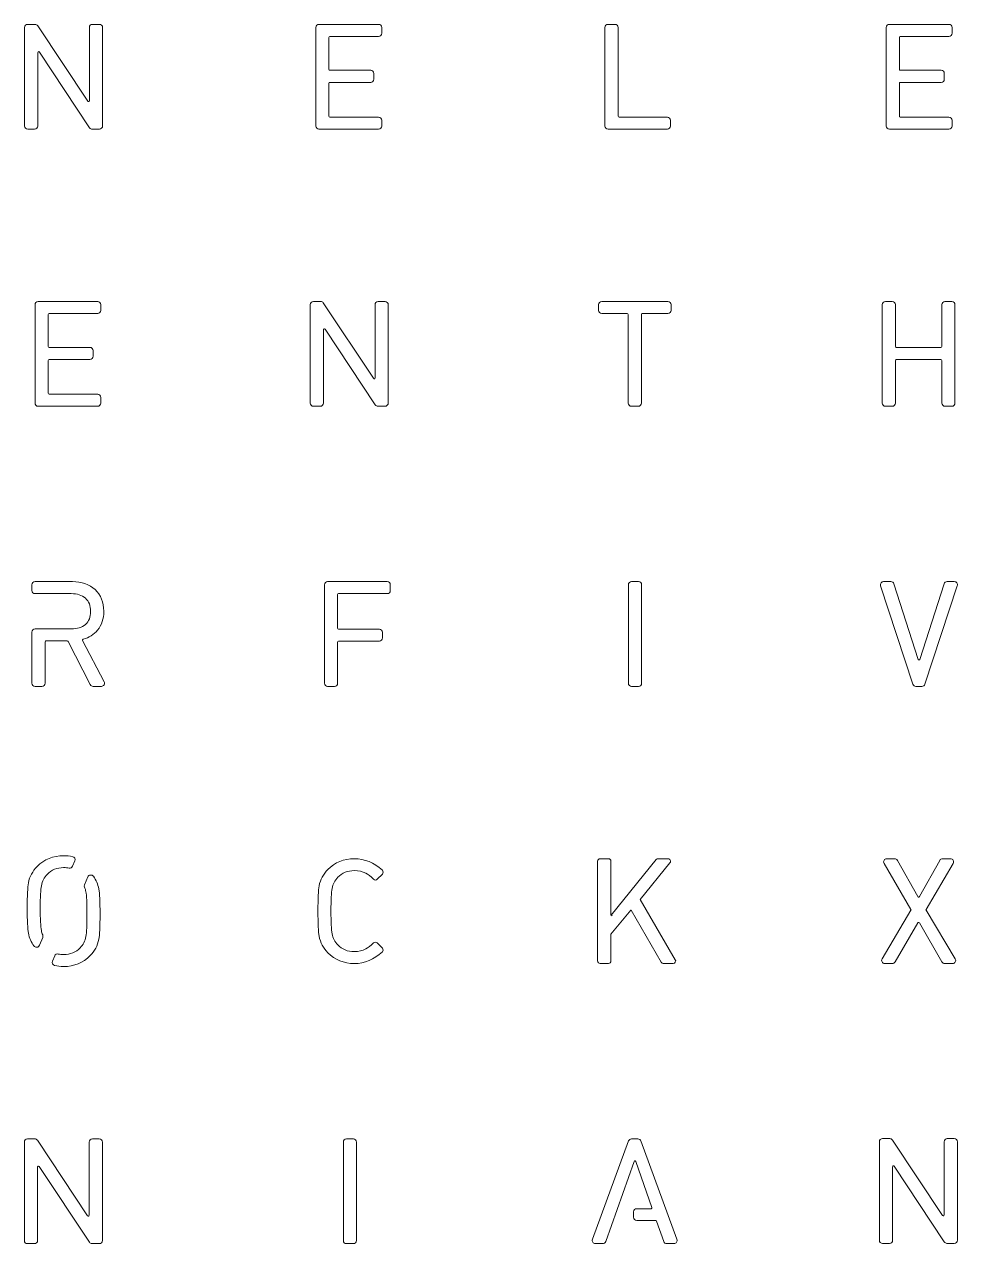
# Model space of a CAD drawing. Header units: millimetres. Extents: x 0 to 620, y 0 to 620.
# Drawn here: x 155.6 to 264.9, y 162.3 to 305 of the extents above; entities that cross this region are included whole.
import ezdxf

# ---------------------------------------------------------------- set-up
doc = ezdxf.new("R2010")
doc.units = ezdxf.units.MM
doc.header["$MEASUREMENT"] = 0
doc.layers.add('Layer 1', color=7, linetype='Continuous', lineweight=0)

# ---------------------------------------------------------------- blocks, each defined once
blk = doc.blocks.new('Block_73')
at = {"layer": 'Layer 1', "color": 250, "lineweight": 9, "true_color": 0x231f20}
blk.add_open_spline([(164.23, 260.3), (164.23, 260.3), (157.26, 260.3), (157.26, 260.3), (157.05, 260.3), (156.89, 260.47), (156.89, 260.67), (156.89, 260.67), (156.89, 272.2), (156.89, 272.2), (156.89, 272.4), (157.05, 272.56), (157.26, 272.56), (157.26, 272.56), (164.23, 272.56), (164.23, 272.56), (164.44, 272.56), (164.6, 272.4), (164.6, 272.2), (164.6, 272.2), (164.6, 271.52), (164.6, 271.52), (164.6, 271.32), (164.44, 271.15), (164.23, 271.15), (164.23, 271.15), (158.54, 271.15), (158.54, 271.15), (158.48, 271.15), (158.43, 271.11), (158.43, 271.05), (158.43, 271.05), (158.43, 267.29), (158.43, 267.29), (158.43, 267.24), (158.48, 267.19), (158.54, 267.19), (158.54, 267.19), (163.32, 267.19), (163.32, 267.19), (163.53, 267.19), (163.69, 267.02), (163.69, 266.82), (163.69, 266.82), (163.69, 266.15), (163.69, 266.15), (163.69, 265.94), (163.53, 265.78), (163.32, 265.78), (163.32, 265.78), (158.54, 265.78), (158.54, 265.78), (158.48, 265.78), (158.43, 265.73), (158.43, 265.67), (158.43, 265.67), (158.43, 261.82), (158.43, 261.82), (158.43, 261.76), (158.48, 261.71), (158.54, 261.71), (158.54, 261.71), (164.23, 261.71), (164.23, 261.71), (164.44, 261.71), (164.6, 261.55), (164.6, 261.34), (164.6, 261.34), (164.6, 260.67), (164.6, 260.67), (164.6, 260.47), (164.44, 260.3), (164.23, 260.3)], degree=3, knots=[0, 0, 0, 0, 1, 1, 1, 2, 2, 2, 3, 3, 3, 4, 4, 4, 5, 5, 5, 6, 6, 6, 7, 7, 7, 8, 8, 8, 9, 9, 9, 10, 10, 10, 11, 11, 11, 12, 12, 12, 13, 13, 13, 14, 14, 14, 15, 15, 15, 16, 16, 16, 17, 17, 17, 18, 18, 18, 19, 19, 19, 20, 20, 20, 21, 21, 21, 22, 22, 22, 23, 23, 23, 24, 24, 24, 24], dxfattribs=at)
blk = doc.blocks.new('Block_74')
at = {"layer": 'Layer 1', "color": 250, "lineweight": 9, "true_color": 0x231f20}
blk.add_open_spline([(227.52, 260.3), (227.52, 260.3), (226.71, 260.3), (226.71, 260.3), (226.51, 260.3), (226.34, 260.47), (226.34, 260.67), (226.34, 260.67), (226.34, 271.05), (226.34, 271.05), (226.34, 271.11), (226.3, 271.15), (226.24, 271.15), (226.24, 271.15), (223.24, 271.15), (223.24, 271.15), (223.04, 271.15), (222.87, 271.32), (222.87, 271.52), (222.87, 271.52), (222.87, 272.2), (222.87, 272.2), (222.87, 272.4), (223.04, 272.56), (223.24, 272.56), (223.24, 272.56), (230.99, 272.56), (230.99, 272.56), (231.19, 272.56), (231.36, 272.4), (231.36, 272.2), (231.36, 272.2), (231.36, 271.52), (231.36, 271.52), (231.36, 271.32), (231.19, 271.15), (230.99, 271.15), (230.99, 271.15), (227.99, 271.15), (227.99, 271.15), (227.94, 271.15), (227.89, 271.11), (227.89, 271.05), (227.89, 271.05), (227.89, 260.67), (227.89, 260.67), (227.89, 260.47), (227.72, 260.3), (227.52, 260.3)], degree=3, knots=[0, 0, 0, 0, 1, 1, 1, 2, 2, 2, 3, 3, 3, 4, 4, 4, 5, 5, 5, 6, 6, 6, 7, 7, 7, 8, 8, 8, 9, 9, 9, 10, 10, 10, 11, 11, 11, 12, 12, 12, 13, 13, 13, 14, 14, 14, 15, 15, 15, 16, 16, 16, 16], dxfattribs=at)
blk = doc.blocks.new('Block_83')
at = {"layer": 'Layer 1', "color": 250, "lineweight": 9, "true_color": 0x231f20}
blk.add_open_spline([(264.24, 260.3), (264.24, 260.3), (263.44, 260.3), (263.44, 260.3), (263.23, 260.3), (263.07, 260.47), (263.07, 260.67), (263.07, 260.67), (263.07, 265.67), (263.07, 265.67), (263.07, 265.73), (263.02, 265.78), (262.96, 265.78), (262.96, 265.78), (257.74, 265.78), (257.74, 265.78), (257.68, 265.78), (257.64, 265.73), (257.64, 265.67), (257.64, 265.67), (257.64, 260.67), (257.64, 260.67), (257.64, 260.47), (257.47, 260.3), (257.27, 260.3), (257.27, 260.3), (256.46, 260.3), (256.46, 260.3), (256.26, 260.3), (256.09, 260.47), (256.09, 260.67), (256.09, 260.67), (256.09, 272.2), (256.09, 272.2), (256.09, 272.4), (256.26, 272.56), (256.46, 272.56), (256.46, 272.56), (257.27, 272.56), (257.27, 272.56), (257.47, 272.56), (257.64, 272.4), (257.64, 272.2), (257.64, 272.2), (257.64, 267.29), (257.64, 267.29), (257.64, 267.24), (257.68, 267.19), (257.74, 267.19), (257.74, 267.19), (262.96, 267.19), (262.96, 267.19), (263.02, 267.19), (263.07, 267.24), (263.07, 267.29), (263.07, 267.29), (263.07, 272.2), (263.07, 272.2), (263.07, 272.4), (263.23, 272.56), (263.44, 272.56), (263.44, 272.56), (264.24, 272.56), (264.24, 272.56), (264.45, 272.56), (264.61, 272.4), (264.61, 272.2), (264.61, 272.2), (264.61, 260.67), (264.61, 260.67), (264.61, 260.47), (264.45, 260.3), (264.24, 260.3)], degree=3, knots=[0, 0, 0, 0, 1, 1, 1, 2, 2, 2, 3, 3, 3, 4, 4, 4, 5, 5, 5, 6, 6, 6, 7, 7, 7, 8, 8, 8, 9, 9, 9, 10, 10, 10, 11, 11, 11, 12, 12, 12, 13, 13, 13, 14, 14, 14, 15, 15, 15, 16, 16, 16, 17, 17, 17, 18, 18, 18, 19, 19, 19, 20, 20, 20, 21, 21, 21, 22, 22, 22, 23, 23, 23, 24, 24, 24, 24], dxfattribs=at)
blk = doc.blocks.new('Block_85')
at = {"layer": 'Layer 1', "color": 250, "lineweight": 9, "true_color": 0x231f20}
blk.add_open_spline([(197.88, 260.3), (197.88, 260.3), (197.03, 260.3), (197.03, 260.3), (196.91, 260.3), (196.79, 260.36), (196.72, 260.47), (196.72, 260.47), (190.86, 269.33), (190.86, 269.33), (190.82, 269.39), (190.76, 269.37), (190.74, 269.37), (190.72, 269.36), (190.66, 269.34), (190.66, 269.27), (190.66, 269.27), (190.66, 260.67), (190.66, 260.67), (190.66, 260.47), (190.5, 260.3), (190.29, 260.3), (190.29, 260.3), (189.49, 260.3), (189.49, 260.3), (189.28, 260.3), (189.12, 260.47), (189.12, 260.67), (189.12, 260.67), (189.12, 272.2), (189.12, 272.2), (189.12, 272.4), (189.28, 272.56), (189.49, 272.56), (189.49, 272.56), (190.34, 272.56), (190.34, 272.56), (190.46, 272.56), (190.58, 272.5), (190.64, 272.4), (190.64, 272.4), (196.51, 263.57), (196.51, 263.57), (196.55, 263.51), (196.61, 263.52), (196.63, 263.53), (196.65, 263.53), (196.7, 263.56), (196.7, 263.63), (196.7, 263.63), (196.7, 272.2), (196.7, 272.2), (196.7, 272.4), (196.87, 272.56), (197.07, 272.56), (197.07, 272.56), (197.88, 272.56), (197.88, 272.56), (198.08, 272.56), (198.25, 272.4), (198.25, 272.2), (198.25, 272.2), (198.25, 260.67), (198.25, 260.67), (198.25, 260.47), (198.08, 260.3), (197.88, 260.3)], degree=3, knots=[0, 0, 0, 0, 1, 1, 1, 2, 2, 2, 3, 3, 3, 4, 4, 4, 5, 5, 5, 6, 6, 6, 7, 7, 7, 8, 8, 8, 9, 9, 9, 10, 10, 10, 11, 11, 11, 12, 12, 12, 13, 13, 13, 14, 14, 14, 15, 15, 15, 16, 16, 16, 17, 17, 17, 18, 18, 18, 19, 19, 19, 20, 20, 20, 21, 21, 21, 22, 22, 22, 22], dxfattribs=at)
blk = doc.blocks.new('Block_165')
at = {"layer": 'Layer 1', "color": 250, "lineweight": 9, "true_color": 0x231f20}
blk.add_open_spline([(164.43, 292.74), (164.43, 292.74), (163.58, 292.74), (163.58, 292.74), (163.46, 292.74), (163.34, 292.8), (163.27, 292.91), (163.27, 292.91), (157.41, 301.77), (157.41, 301.77), (157.37, 301.83), (157.31, 301.82), (157.29, 301.81), (157.27, 301.8), (157.21, 301.78), (157.21, 301.71), (157.21, 301.71), (157.21, 293.11), (157.21, 293.11), (157.21, 292.91), (157.05, 292.74), (156.84, 292.74), (156.84, 292.74), (156.04, 292.74), (156.04, 292.74), (155.83, 292.74), (155.67, 292.91), (155.67, 293.11), (155.67, 293.11), (155.67, 304.64), (155.67, 304.64), (155.67, 304.84), (155.83, 305.01), (156.04, 305.01), (156.04, 305.01), (156.89, 305.01), (156.89, 305.01), (157.01, 305.01), (157.13, 304.95), (157.2, 304.84), (157.2, 304.84), (163.06, 296.01), (163.06, 296.01), (163.1, 295.95), (163.16, 295.96), (163.18, 295.97), (163.2, 295.98), (163.25, 296), (163.25, 296.07), (163.25, 296.07), (163.25, 304.64), (163.25, 304.64), (163.25, 304.84), (163.42, 305.01), (163.62, 305.01), (163.62, 305.01), (164.43, 305.01), (164.43, 305.01), (164.63, 305.01), (164.8, 304.84), (164.8, 304.64), (164.8, 304.64), (164.8, 293.11), (164.8, 293.11), (164.8, 292.91), (164.63, 292.74), (164.43, 292.74)], degree=3, knots=[0, 0, 0, 0, 1, 1, 1, 2, 2, 2, 3, 3, 3, 4, 4, 4, 5, 5, 5, 6, 6, 6, 7, 7, 7, 8, 8, 8, 9, 9, 9, 10, 10, 10, 11, 11, 11, 12, 12, 12, 13, 13, 13, 14, 14, 14, 15, 15, 15, 16, 16, 16, 17, 17, 17, 18, 18, 18, 19, 19, 19, 20, 20, 20, 21, 21, 21, 22, 22, 22, 22], dxfattribs=at)
blk = doc.blocks.new('Block_166')
at = {"layer": 'Layer 1', "color": 250, "lineweight": 9, "true_color": 0x231f20}
blk.add_open_spline([(230.93, 292.74), (230.93, 292.74), (223.99, 292.74), (223.99, 292.74), (223.78, 292.74), (223.62, 292.91), (223.62, 293.11), (223.62, 293.11), (223.62, 304.64), (223.62, 304.64), (223.62, 304.84), (223.78, 305.01), (223.99, 305.01), (223.99, 305.01), (224.79, 305.01), (224.79, 305.01), (225, 305.01), (225.16, 304.84), (225.16, 304.64), (225.16, 304.64), (225.16, 294.26), (225.16, 294.26), (225.16, 294.2), (225.21, 294.15), (225.27, 294.15), (225.27, 294.15), (230.93, 294.15), (230.93, 294.15), (231.13, 294.15), (231.3, 293.99), (231.3, 293.78), (231.3, 293.78), (231.3, 293.11), (231.3, 293.11), (231.3, 292.91), (231.13, 292.74), (230.93, 292.74)], degree=3, knots=[0, 0, 0, 0, 1, 1, 1, 2, 2, 2, 3, 3, 3, 4, 4, 4, 5, 5, 5, 6, 6, 6, 7, 7, 7, 8, 8, 8, 9, 9, 9, 10, 10, 10, 11, 11, 11, 12, 12, 12, 12], dxfattribs=at)
blk = doc.blocks.new('Block_175')
at = {"layer": 'Layer 1', "color": 250, "lineweight": 9, "true_color": 0x231f20}
blk.add_open_spline([(263.9, 292.74), (263.9, 292.74), (256.93, 292.74), (256.93, 292.74), (256.72, 292.74), (256.56, 292.91), (256.56, 293.11), (256.56, 293.11), (256.56, 304.64), (256.56, 304.64), (256.56, 304.84), (256.72, 305.01), (256.93, 305.01), (256.93, 305.01), (263.9, 305.01), (263.9, 305.01), (264.1, 305.01), (264.27, 304.84), (264.27, 304.64), (264.27, 304.64), (264.27, 303.97), (264.27, 303.97), (264.27, 303.76), (264.1, 303.6), (263.9, 303.6), (263.9, 303.6), (258.21, 303.6), (258.21, 303.6), (258.15, 303.6), (258.1, 303.55), (258.1, 303.49), (258.1, 303.49), (258.1, 299.74), (258.1, 299.74), (258.1, 299.68), (258.15, 299.63), (258.21, 299.63), (258.21, 299.63), (262.99, 299.63), (262.99, 299.63), (263.19, 299.63), (263.36, 299.46), (263.36, 299.26), (263.36, 299.26), (263.36, 298.59), (263.36, 298.59), (263.36, 298.39), (263.19, 298.22), (262.99, 298.22), (262.99, 298.22), (258.21, 298.22), (258.21, 298.22), (258.15, 298.22), (258.1, 298.17), (258.1, 298.11), (258.1, 298.11), (258.1, 294.26), (258.1, 294.26), (258.1, 294.2), (258.15, 294.15), (258.21, 294.15), (258.21, 294.15), (263.9, 294.15), (263.9, 294.15), (264.1, 294.15), (264.27, 293.99), (264.27, 293.78), (264.27, 293.78), (264.27, 293.11), (264.27, 293.11), (264.27, 292.91), (264.1, 292.74), (263.9, 292.74)], degree=3, knots=[0, 0, 0, 0, 1, 1, 1, 2, 2, 2, 3, 3, 3, 4, 4, 4, 5, 5, 5, 6, 6, 6, 7, 7, 7, 8, 8, 8, 9, 9, 9, 10, 10, 10, 11, 11, 11, 12, 12, 12, 13, 13, 13, 14, 14, 14, 15, 15, 15, 16, 16, 16, 17, 17, 17, 18, 18, 18, 19, 19, 19, 20, 20, 20, 21, 21, 21, 22, 22, 22, 23, 23, 23, 24, 24, 24, 24], dxfattribs=at)
blk = doc.blocks.new('Block_177')
at = {"layer": 'Layer 1', "color": 250, "lineweight": 9, "true_color": 0x231f20}
blk.add_open_spline([(197.11, 292.74), (197.11, 292.74), (190.13, 292.74), (190.13, 292.74), (189.93, 292.74), (189.76, 292.91), (189.76, 293.11), (189.76, 293.11), (189.76, 304.64), (189.76, 304.64), (189.76, 304.84), (189.93, 305.01), (190.13, 305.01), (190.13, 305.01), (197.11, 305.01), (197.11, 305.01), (197.31, 305.01), (197.48, 304.84), (197.48, 304.64), (197.48, 304.64), (197.48, 303.97), (197.48, 303.97), (197.48, 303.76), (197.31, 303.6), (197.11, 303.6), (197.11, 303.6), (191.41, 303.6), (191.41, 303.6), (191.35, 303.6), (191.31, 303.55), (191.31, 303.49), (191.31, 303.49), (191.31, 299.74), (191.31, 299.74), (191.31, 299.68), (191.35, 299.63), (191.41, 299.63), (191.41, 299.63), (196.2, 299.63), (196.2, 299.63), (196.4, 299.63), (196.57, 299.46), (196.57, 299.26), (196.57, 299.26), (196.57, 298.59), (196.57, 298.59), (196.57, 298.39), (196.4, 298.22), (196.2, 298.22), (196.2, 298.22), (191.41, 298.22), (191.41, 298.22), (191.35, 298.22), (191.31, 298.17), (191.31, 298.11), (191.31, 298.11), (191.31, 294.26), (191.31, 294.26), (191.31, 294.2), (191.35, 294.15), (191.41, 294.15), (191.41, 294.15), (197.11, 294.15), (197.11, 294.15), (197.31, 294.15), (197.48, 293.99), (197.48, 293.78), (197.48, 293.78), (197.48, 293.11), (197.48, 293.11), (197.48, 292.91), (197.31, 292.74), (197.11, 292.74)], degree=3, knots=[0, 0, 0, 0, 1, 1, 1, 2, 2, 2, 3, 3, 3, 4, 4, 4, 5, 5, 5, 6, 6, 6, 7, 7, 7, 8, 8, 8, 9, 9, 9, 10, 10, 10, 11, 11, 11, 12, 12, 12, 13, 13, 13, 14, 14, 14, 15, 15, 15, 16, 16, 16, 17, 17, 17, 18, 18, 18, 19, 19, 19, 20, 20, 20, 21, 21, 21, 22, 22, 22, 23, 23, 23, 24, 24, 24, 24], dxfattribs=at)
blk = doc.blocks.new('Block_183')
at = {"layer": 'Layer 1', "color": 250, "lineweight": 9, "true_color": 0x231f20}
blk.add_open_spline([(164.66, 227.51), (164.66, 227.51), (163.69, 227.51), (163.69, 227.51), (163.55, 227.51), (163.43, 227.58), (163.36, 227.71), (163.36, 227.71), (160.77, 232.77), (160.77, 232.77), (160.75, 232.81), (160.71, 232.83), (160.67, 232.83), (160.67, 232.83), (158.17, 232.83), (158.17, 232.83), (158.12, 232.83), (158.07, 232.78), (158.07, 232.73), (158.07, 232.73), (158.07, 227.88), (158.07, 227.88), (158.07, 227.67), (157.9, 227.51), (157.7, 227.51), (157.7, 227.51), (156.89, 227.51), (156.89, 227.51), (156.69, 227.51), (156.52, 227.67), (156.52, 227.88), (156.52, 227.88), (156.52, 233.86), (156.52, 233.86), (156.52, 234.06), (156.69, 234.23), (156.89, 234.23), (156.89, 234.23), (161.14, 234.23), (161.14, 234.23), (161.83, 234.23), (162.39, 234.4), (162.8, 234.76), (163.2, 235.11), (163.4, 235.62), (163.4, 236.28), (163.4, 236.96), (163.2, 237.46), (162.79, 237.82), (162.38, 238.18), (161.82, 238.36), (161.14, 238.36), (161.14, 238.36), (156.89, 238.36), (156.89, 238.36), (156.69, 238.36), (156.52, 238.52), (156.52, 238.73), (156.52, 238.73), (156.52, 239.4), (156.52, 239.4), (156.52, 239.6), (156.69, 239.77), (156.89, 239.77), (156.89, 239.77), (161.26, 239.77), (161.26, 239.77), (162.34, 239.77), (163.24, 239.46), (163.92, 238.83), (164.6, 238.21), (164.94, 237.36), (164.94, 236.3), (164.94, 235.42), (164.7, 234.68), (164.21, 234.09), (163.78, 233.58), (163.21, 233.22), (162.53, 233.03), (162.49, 233.02), (162.47, 232.99), (162.45, 232.96), (162.44, 232.94), (162.44, 232.91), (162.46, 232.88), (162.46, 232.88), (164.98, 228.05), (164.98, 228.05), (165.04, 227.93), (165.04, 227.8), (164.97, 227.68), (164.91, 227.57), (164.79, 227.51), (164.66, 227.51)], degree=3, knots=[0, 0, 0, 0, 1, 1, 1, 2, 2, 2, 3, 3, 3, 4, 4, 4, 5, 5, 5, 6, 6, 6, 7, 7, 7, 8, 8, 8, 9, 9, 9, 10, 10, 10, 11, 11, 11, 12, 12, 12, 13, 13, 13, 14, 14, 14, 15, 15, 15, 16, 16, 16, 17, 17, 17, 18, 18, 18, 19, 19, 19, 20, 20, 20, 21, 21, 21, 22, 22, 22, 23, 23, 23, 24, 24, 24, 25, 25, 25, 26, 26, 26, 27, 27, 27, 28, 28, 28, 29, 29, 29, 30, 30, 30, 31, 31, 31, 31], dxfattribs=at)
blk = doc.blocks.new('Block_184')
at = {"layer": 'Layer 1', "color": 250, "lineweight": 9, "true_color": 0x231f20}
blk.add_open_spline([(227.55, 227.51), (227.55, 227.51), (226.74, 227.51), (226.74, 227.51), (226.54, 227.51), (226.37, 227.67), (226.37, 227.88), (226.37, 227.88), (226.37, 239.4), (226.37, 239.4), (226.37, 239.6), (226.54, 239.77), (226.74, 239.77), (226.74, 239.77), (227.55, 239.77), (227.55, 239.77), (227.75, 239.77), (227.92, 239.6), (227.92, 239.4), (227.92, 239.4), (227.92, 227.88), (227.92, 227.88), (227.92, 227.67), (227.75, 227.51), (227.55, 227.51)], degree=3, knots=[0, 0, 0, 0, 1, 1, 1, 2, 2, 2, 3, 3, 3, 4, 4, 4, 5, 5, 5, 6, 6, 6, 7, 7, 7, 8, 8, 8, 8], dxfattribs=at)
blk = doc.blocks.new('Block_193')
at = {"layer": 'Layer 1', "color": 250, "lineweight": 9, "true_color": 0x231f20}
blk.add_open_spline([(260.74, 227.51), (260.74, 227.51), (260.04, 227.51), (260.04, 227.51), (259.88, 227.51), (259.74, 227.61), (259.69, 227.76), (259.69, 227.76), (255.9, 239.28), (255.9, 239.28), (255.87, 239.4), (255.88, 239.52), (255.96, 239.62), (256.03, 239.71), (256.13, 239.77), (256.25, 239.77), (256.25, 239.77), (257.1, 239.77), (257.1, 239.77), (257.26, 239.77), (257.4, 239.67), (257.45, 239.51), (257.45, 239.51), (260.29, 230.67), (260.29, 230.67), (260.31, 230.61), (260.37, 230.6), (260.39, 230.6), (260.39, 230.6), (260.39, 230.6), (260.39, 230.6), (260.41, 230.6), (260.47, 230.61), (260.49, 230.67), (260.49, 230.67), (263.33, 239.51), (263.33, 239.51), (263.38, 239.67), (263.52, 239.77), (263.68, 239.77), (263.68, 239.77), (264.53, 239.77), (264.53, 239.77), (264.65, 239.77), (264.76, 239.71), (264.83, 239.62), (264.9, 239.52), (264.92, 239.4), (264.88, 239.28), (264.88, 239.28), (261.1, 227.76), (261.1, 227.76), (261.04, 227.61), (260.9, 227.51), (260.74, 227.51)], degree=3, knots=[0, 0, 0, 0, 1, 1, 1, 2, 2, 2, 3, 3, 3, 4, 4, 4, 5, 5, 5, 6, 6, 6, 7, 7, 7, 8, 8, 8, 9, 9, 9, 10, 10, 10, 11, 11, 11, 12, 12, 12, 13, 13, 13, 14, 14, 14, 15, 15, 15, 16, 16, 16, 17, 17, 17, 18, 18, 18, 18], dxfattribs=at)
blk = doc.blocks.new('Block_195')
at = {"layer": 'Layer 1', "color": 250, "lineweight": 9, "true_color": 0x231f20}
blk.add_open_spline([(191.95, 227.51), (191.95, 227.51), (191.15, 227.51), (191.15, 227.51), (190.94, 227.51), (190.78, 227.67), (190.78, 227.88), (190.78, 227.88), (190.78, 239.4), (190.78, 239.4), (190.78, 239.6), (190.94, 239.77), (191.15, 239.77), (191.15, 239.77), (198.12, 239.77), (198.12, 239.77), (198.32, 239.77), (198.49, 239.6), (198.49, 239.4), (198.49, 239.4), (198.49, 238.73), (198.49, 238.73), (198.49, 238.52), (198.32, 238.36), (198.12, 238.36), (198.12, 238.36), (192.43, 238.36), (192.43, 238.36), (192.37, 238.36), (192.32, 238.31), (192.32, 238.25), (192.32, 238.25), (192.32, 234.31), (192.32, 234.31), (192.32, 234.26), (192.37, 234.21), (192.43, 234.21), (192.43, 234.21), (197.21, 234.21), (197.21, 234.21), (197.41, 234.21), (197.58, 234.04), (197.58, 233.84), (197.58, 233.84), (197.58, 233.17), (197.58, 233.17), (197.58, 232.96), (197.41, 232.8), (197.21, 232.8), (197.21, 232.8), (192.43, 232.8), (192.43, 232.8), (192.37, 232.8), (192.32, 232.75), (192.32, 232.69), (192.32, 232.69), (192.32, 227.88), (192.32, 227.88), (192.32, 227.67), (192.16, 227.51), (191.95, 227.51)], degree=3, knots=[0, 0, 0, 0, 1, 1, 1, 2, 2, 2, 3, 3, 3, 4, 4, 4, 5, 5, 5, 6, 6, 6, 7, 7, 7, 8, 8, 8, 9, 9, 9, 10, 10, 10, 11, 11, 11, 12, 12, 12, 13, 13, 13, 14, 14, 14, 15, 15, 15, 16, 16, 16, 17, 17, 17, 18, 18, 18, 19, 19, 19, 20, 20, 20, 20], dxfattribs=at)
blk = doc.blocks.new('Block_200')
at = {"layer": 'Layer 1', "color": 250, "lineweight": 9, "true_color": 0x231f20}
blk.add_open_spline([(157.06, 196.96), (156.94, 196.96), (156.83, 197.02), (156.76, 197.12), (156.44, 197.55), (156.22, 198.05), (156.12, 198.61), (156.02, 199.12), (155.98, 200.08), (155.98, 201.55), (155.98, 203.02), (156.02, 203.98), (156.11, 204.49), (156.26, 205.24), (156.6, 205.89), (157.13, 206.42), (157.97, 207.25), (159.02, 207.68), (160.24, 207.68), (160.61, 207.68), (160.97, 207.64), (161.3, 207.56), (161.4, 207.54), (161.49, 207.47), (161.54, 207.38), (161.59, 207.28), (161.59, 207.17), (161.55, 207.07), (161.55, 207.07), (161.28, 206.44), (161.28, 206.44), (161.22, 206.27), (161.04, 206.19), (160.87, 206.22), (160.67, 206.27), (160.46, 206.29), (160.24, 206.29), (159.47, 206.29), (158.82, 206.02), (158.3, 205.48), (157.96, 205.14), (157.74, 204.7), (157.63, 204.17), (157.55, 203.71), (157.5, 202.83), (157.5, 201.55), (157.5, 200.27), (157.55, 199.39), (157.63, 198.92), (157.67, 198.74), (157.72, 198.56), (157.79, 198.4), (157.83, 198.31), (157.83, 198.21), (157.79, 198.12), (157.79, 198.12), (157.4, 197.19), (157.4, 197.19), (157.35, 197.06), (157.24, 196.98), (157.1, 196.97), (157.09, 196.96), (157.07, 196.96), (157.06, 196.96)], degree=3, knots=[0, 0, 0, 0, 1, 1, 1, 2, 2, 2, 3, 3, 3, 4, 4, 4, 5, 5, 5, 6, 6, 6, 7, 7, 7, 8, 8, 8, 9, 9, 9, 10, 10, 10, 11, 11, 11, 12, 12, 12, 13, 13, 13, 14, 14, 14, 15, 15, 15, 16, 16, 16, 17, 17, 17, 18, 18, 18, 19, 19, 19, 20, 20, 20, 21, 21, 21, 21], dxfattribs=at)
blk = doc.blocks.new('Block_201')
at = {"layer": 'Layer 1', "color": 250, "lineweight": 9, "true_color": 0x231f20}
blk.add_open_spline([(160.24, 194.71), (159.87, 194.71), (159.51, 194.75), (159.18, 194.83), (159.08, 194.85), (158.99, 194.92), (158.94, 195.01), (158.89, 195.11), (158.89, 195.22), (158.93, 195.33), (158.93, 195.33), (159.19, 195.96), (159.19, 195.96), (159.26, 196.12), (159.43, 196.21), (159.61, 196.17), (159.81, 196.12), (160.02, 196.1), (160.24, 196.1), (161.01, 196.1), (161.66, 196.37), (162.18, 196.91), (162.52, 197.25), (162.74, 197.69), (162.84, 198.22), (162.93, 198.68), (162.97, 199.56), (162.97, 200.84), (162.97, 202.12), (162.93, 203.01), (162.84, 203.47), (162.81, 203.65), (162.76, 203.83), (162.69, 203.99), (162.65, 204.08), (162.65, 204.18), (162.69, 204.27), (162.69, 204.27), (163.08, 205.2), (163.08, 205.2), (163.13, 205.33), (163.24, 205.41), (163.38, 205.42), (163.51, 205.44), (163.64, 205.38), (163.72, 205.27), (164.04, 204.84), (164.25, 204.34), (164.36, 203.79), (164.36, 203.78), (164.36, 203.78), (164.36, 203.78), (164.45, 203.28), (164.5, 202.29), (164.5, 200.84), (164.5, 199.37), (164.45, 198.41), (164.36, 197.9), (164.22, 197.15), (163.87, 196.5), (163.35, 195.98), (162.51, 195.14), (161.46, 194.71), (160.24, 194.71)], degree=3, knots=[0, 0, 0, 0, 1, 1, 1, 2, 2, 2, 3, 3, 3, 4, 4, 4, 5, 5, 5, 6, 6, 6, 7, 7, 7, 8, 8, 8, 9, 9, 9, 10, 10, 10, 11, 11, 11, 12, 12, 12, 13, 13, 13, 14, 14, 14, 15, 15, 15, 16, 16, 16, 17, 17, 17, 18, 18, 18, 19, 19, 19, 20, 20, 20, 21, 21, 21, 21], dxfattribs=at)
blk = doc.blocks.new('Block_199')
at = {"layer": 'Layer 1'}
for name in ['Block_200', 'Block_201']:
    blk.add_blockref(name, (0, 0), dxfattribs=at)
blk = doc.blocks.new('Block_202')
at = {"layer": 'Layer 1', "color": 250, "lineweight": 9, "true_color": 0x231f20}
blk.add_open_spline([(231.61, 195.06), (231.61, 195.06), (230.46, 195.06), (230.46, 195.06), (230.36, 195.06), (230.26, 195.12), (230.21, 195.21), (230.21, 195.21), (226.71, 201.32), (226.71, 201.32), (226.71, 201.32), (226.67, 201.32), (226.67, 201.32), (226.67, 201.32), (224.32, 198.51), (224.32, 198.51), (224.32, 198.51), (224.32, 195.36), (224.32, 195.36), (224.32, 195.19), (224.19, 195.06), (224.03, 195.06), (224.03, 195.06), (223.07, 195.06), (223.07, 195.06), (222.9, 195.06), (222.77, 195.19), (222.77, 195.36), (222.77, 195.36), (222.77, 207.04), (222.77, 207.04), (222.77, 207.2), (222.9, 207.33), (223.07, 207.33), (223.07, 207.33), (224.03, 207.33), (224.03, 207.33), (224.19, 207.33), (224.32, 207.2), (224.32, 207.04), (224.32, 207.04), (224.32, 200.75), (224.32, 200.75), (224.32, 200.75), (224.47, 200.65), (224.47, 200.65), (224.47, 200.65), (224.37, 200.74), (224.37, 200.74), (224.37, 200.74), (229.63, 207.22), (229.63, 207.22), (229.69, 207.29), (229.77, 207.33), (229.86, 207.33), (229.86, 207.33), (231.01, 207.33), (231.01, 207.33), (231.13, 207.33), (231.23, 207.26), (231.28, 207.16), (231.33, 207.06), (231.31, 206.94), (231.24, 206.85), (231.24, 206.85), (227.75, 202.56), (227.75, 202.56), (227.75, 202.56), (231.86, 195.5), (231.86, 195.5), (231.92, 195.41), (231.92, 195.3), (231.86, 195.21), (231.81, 195.12), (231.72, 195.06), (231.61, 195.06)], degree=3, knots=[0, 0, 0, 0, 1, 1, 1, 2, 2, 2, 3, 3, 3, 4, 4, 4, 5, 5, 5, 6, 6, 6, 7, 7, 7, 8, 8, 8, 9, 9, 9, 10, 10, 10, 11, 11, 11, 12, 12, 12, 13, 13, 13, 14, 14, 14, 15, 15, 15, 16, 16, 16, 17, 17, 17, 18, 18, 18, 19, 19, 19, 20, 20, 20, 21, 21, 21, 22, 22, 22, 23, 23, 23, 24, 24, 24, 25, 25, 25, 25], dxfattribs=at)
blk = doc.blocks.new('Block_210')
at = {"layer": 'Layer 1', "color": 250, "lineweight": 9, "true_color": 0x231f20}
blk.add_open_spline([(264.33, 195.06), (264.33, 195.06), (263.4, 195.06), (263.4, 195.06), (263.27, 195.06), (263.15, 195.13), (263.08, 195.25), (263.08, 195.25), (260.44, 199.81), (260.44, 199.81), (260.41, 199.86), (260.37, 199.87), (260.35, 199.87), (260.35, 199.87), (260.35, 199.87), (260.35, 199.87), (260.33, 199.87), (260.29, 199.86), (260.26, 199.81), (260.26, 199.81), (257.6, 195.25), (257.6, 195.25), (257.54, 195.13), (257.41, 195.06), (257.28, 195.06), (257.28, 195.06), (256.39, 195.06), (256.39, 195.06), (256.25, 195.06), (256.13, 195.13), (256.07, 195.25), (256, 195.37), (256, 195.51), (256.07, 195.62), (256.07, 195.62), (259.46, 201.29), (259.46, 201.29), (259.48, 201.33), (259.48, 201.37), (259.46, 201.4), (259.46, 201.4), (256.3, 206.77), (256.3, 206.77), (256.23, 206.89), (256.23, 207.03), (256.3, 207.14), (256.37, 207.26), (256.49, 207.33), (256.62, 207.33), (256.62, 207.33), (257.55, 207.33), (257.55, 207.33), (257.68, 207.33), (257.81, 207.26), (257.87, 207.14), (257.87, 207.14), (260.26, 202.89), (260.26, 202.89), (260.29, 202.84), (260.33, 202.84), (260.35, 202.84), (260.35, 202.84), (260.35, 202.84), (260.35, 202.84), (260.37, 202.84), (260.42, 202.84), (260.44, 202.89), (260.44, 202.89), (262.83, 207.14), (262.83, 207.14), (262.9, 207.26), (263.02, 207.33), (263.15, 207.33), (263.15, 207.33), (264.08, 207.33), (264.08, 207.33), (264.22, 207.33), (264.34, 207.26), (264.4, 207.14), (264.47, 207.02), (264.47, 206.89), (264.4, 206.77), (264.4, 206.77), (261.23, 201.4), (261.23, 201.4), (261.21, 201.37), (261.21, 201.33), (261.23, 201.29), (261.23, 201.29), (264.65, 195.62), (264.65, 195.62), (264.72, 195.51), (264.72, 195.37), (264.65, 195.25), (264.58, 195.13), (264.46, 195.06), (264.33, 195.06)], degree=3, knots=[0, 0, 0, 0, 1, 1, 1, 2, 2, 2, 3, 3, 3, 4, 4, 4, 5, 5, 5, 6, 6, 6, 7, 7, 7, 8, 8, 8, 9, 9, 9, 10, 10, 10, 11, 11, 11, 12, 12, 12, 13, 13, 13, 14, 14, 14, 15, 15, 15, 16, 16, 16, 17, 17, 17, 18, 18, 18, 19, 19, 19, 20, 20, 20, 21, 21, 21, 22, 22, 22, 23, 23, 23, 24, 24, 24, 25, 25, 25, 26, 26, 26, 27, 27, 27, 28, 28, 28, 29, 29, 29, 30, 30, 30, 31, 31, 31, 32, 32, 32, 32], dxfattribs=at)
blk = doc.blocks.new('Block_214')
at = {"layer": 'Layer 1', "color": 250, "lineweight": 9, "true_color": 0x231f20}
blk.add_open_spline([(194.28, 195.06), (193.05, 195.06), (192.01, 195.49), (191.17, 196.33), (190.64, 196.85), (190.3, 197.5), (190.15, 198.25), (190.06, 198.76), (190.02, 199.75), (190.02, 201.2), (190.02, 202.64), (190.06, 203.63), (190.15, 204.14), (190.3, 204.89), (190.64, 205.54), (191.17, 206.06), (192.01, 206.9), (193.05, 207.33), (194.28, 207.33), (195.47, 207.33), (196.58, 206.87), (197.56, 205.97), (197.62, 205.91), (197.65, 205.84), (197.65, 205.76), (197.66, 205.68), (197.62, 205.6), (197.57, 205.54), (197.57, 205.54), (196.95, 204.92), (196.95, 204.92), (196.84, 204.81), (196.66, 204.81), (196.54, 204.92), (196.19, 205.25), (195.88, 205.49), (195.61, 205.64), (195.22, 205.84), (194.77, 205.94), (194.28, 205.94), (193.5, 205.94), (192.85, 205.67), (192.33, 205.15), (192, 204.8), (191.78, 204.36), (191.67, 203.84), (191.59, 203.36), (191.54, 202.47), (191.54, 201.2), (191.54, 199.92), (191.59, 199.03), (191.67, 198.55), (191.78, 198.03), (192, 197.59), (192.33, 197.24), (192.85, 196.72), (193.5, 196.45), (194.28, 196.45), (194.77, 196.45), (195.22, 196.56), (195.61, 196.76), (195.88, 196.9), (196.19, 197.14), (196.54, 197.47), (196.66, 197.58), (196.84, 197.58), (196.95, 197.47), (196.95, 197.47), (197.57, 196.85), (197.57, 196.85), (197.62, 196.79), (197.66, 196.71), (197.65, 196.63), (197.65, 196.55), (197.62, 196.48), (197.56, 196.42), (196.58, 195.52), (195.47, 195.06), (194.28, 195.06)], degree=3, knots=[0, 0, 0, 0, 1, 1, 1, 2, 2, 2, 3, 3, 3, 4, 4, 4, 5, 5, 5, 6, 6, 6, 7, 7, 7, 8, 8, 8, 9, 9, 9, 10, 10, 10, 11, 11, 11, 12, 12, 12, 13, 13, 13, 14, 14, 14, 15, 15, 15, 16, 16, 16, 17, 17, 17, 18, 18, 18, 19, 19, 19, 20, 20, 20, 21, 21, 21, 22, 22, 22, 23, 23, 23, 24, 24, 24, 25, 25, 25, 26, 26, 26, 26], dxfattribs=at)
blk = doc.blocks.new('Block_239')
at = {"layer": 'Layer 1', "color": 250, "lineweight": 9, "true_color": 0x231f20}
blk.add_open_spline([(164.4, 162.27), (164.4, 162.27), (163.55, 162.27), (163.55, 162.27), (163.43, 162.27), (163.31, 162.33), (163.25, 162.43), (163.25, 162.43), (157.38, 171.29), (157.38, 171.29), (157.34, 171.35), (157.28, 171.34), (157.26, 171.34), (157.24, 171.33), (157.19, 171.31), (157.19, 171.24), (157.19, 171.24), (157.19, 162.64), (157.19, 162.64), (157.19, 162.43), (157.02, 162.27), (156.82, 162.27), (156.82, 162.27), (156.01, 162.27), (156.01, 162.27), (155.81, 162.27), (155.64, 162.43), (155.64, 162.64), (155.64, 162.64), (155.64, 174.16), (155.64, 174.16), (155.64, 174.37), (155.81, 174.53), (156.01, 174.53), (156.01, 174.53), (156.86, 174.53), (156.86, 174.53), (156.98, 174.53), (157.1, 174.47), (157.17, 174.37), (157.17, 174.37), (163.03, 165.54), (163.03, 165.54), (163.07, 165.48), (163.13, 165.49), (163.15, 165.5), (163.17, 165.5), (163.23, 165.52), (163.23, 165.6), (163.23, 165.6), (163.23, 174.16), (163.23, 174.16), (163.23, 174.37), (163.39, 174.53), (163.6, 174.53), (163.6, 174.53), (164.4, 174.53), (164.4, 174.53), (164.61, 174.53), (164.77, 174.37), (164.77, 174.16), (164.77, 174.16), (164.77, 162.64), (164.77, 162.64), (164.77, 162.43), (164.61, 162.27), (164.4, 162.27)], degree=3, knots=[0, 0, 0, 0, 1, 1, 1, 2, 2, 2, 3, 3, 3, 4, 4, 4, 5, 5, 5, 6, 6, 6, 7, 7, 7, 8, 8, 8, 9, 9, 9, 10, 10, 10, 11, 11, 11, 12, 12, 12, 13, 13, 13, 14, 14, 14, 15, 15, 15, 16, 16, 16, 17, 17, 17, 18, 18, 18, 19, 19, 19, 20, 20, 20, 21, 21, 21, 22, 22, 22, 22], dxfattribs=at)
blk = doc.blocks.new('Block_240')
at = {"layer": 'Layer 1', "color": 250, "lineweight": 9, "true_color": 0x231f20}
blk.add_open_spline([(231.71, 162.27), (231.71, 162.27), (230.86, 162.27), (230.86, 162.27), (230.7, 162.27), (230.56, 162.37), (230.51, 162.51), (230.51, 162.51), (229.66, 164.91), (229.66, 164.91), (229.64, 164.95), (229.6, 164.98), (229.56, 164.98), (229.56, 164.98), (227.35, 164.98), (227.35, 164.98), (227.25, 164.98), (227.15, 165.02), (227.08, 165.09), (227.01, 165.16), (226.97, 165.26), (226.98, 165.35), (226.98, 165.35), (226.98, 165.99), (226.98, 165.99), (226.98, 166.19), (227.15, 166.36), (227.35, 166.36), (227.35, 166.36), (229.02, 166.36), (229.02, 166.36), (229.06, 166.36), (229.09, 166.38), (229.11, 166.4), (229.13, 166.43), (229.13, 166.47), (229.12, 166.5), (229.12, 166.5), (227.23, 171.89), (227.23, 171.89), (227.21, 171.95), (227.15, 171.96), (227.13, 171.96), (227.13, 171.96), (227.13, 171.96), (227.13, 171.96), (227.11, 171.96), (227.05, 171.95), (227.03, 171.89), (227.03, 171.89), (223.71, 162.51), (223.71, 162.51), (223.65, 162.37), (223.51, 162.27), (223.36, 162.27), (223.36, 162.27), (222.5, 162.27), (222.5, 162.27), (222.38, 162.27), (222.27, 162.33), (222.2, 162.43), (222.13, 162.53), (222.11, 162.65), (222.15, 162.77), (222.15, 162.77), (226.39, 174.29), (226.39, 174.29), (226.45, 174.44), (226.59, 174.53), (226.74, 174.53), (226.74, 174.53), (227.49, 174.53), (227.49, 174.53), (227.64, 174.53), (227.78, 174.44), (227.84, 174.29), (227.84, 174.29), (232.06, 162.77), (232.06, 162.77), (232.1, 162.65), (232.08, 162.53), (232.02, 162.43), (231.95, 162.33), (231.83, 162.27), (231.71, 162.27)], degree=3, knots=[0, 0, 0, 0, 1, 1, 1, 2, 2, 2, 3, 3, 3, 4, 4, 4, 5, 5, 5, 6, 6, 6, 7, 7, 7, 8, 8, 8, 9, 9, 9, 10, 10, 10, 11, 11, 11, 12, 12, 12, 13, 13, 13, 14, 14, 14, 15, 15, 15, 16, 16, 16, 17, 17, 17, 18, 18, 18, 19, 19, 19, 20, 20, 20, 21, 21, 21, 22, 22, 22, 23, 23, 23, 24, 24, 24, 25, 25, 25, 26, 26, 26, 27, 27, 27, 28, 28, 28, 28], dxfattribs=at)
blk = doc.blocks.new('Block_243')
at = {"layer": 'Layer 1', "color": 250, "lineweight": 9, "true_color": 0x231f20}
blk.add_open_spline([(264.52, 162.3), (264.52, 162.3), (263.67, 162.3), (263.67, 162.3), (263.55, 162.3), (263.43, 162.36), (263.36, 162.46), (263.36, 162.46), (257.5, 171.32), (257.5, 171.32), (257.46, 171.38), (257.4, 171.37), (257.38, 171.36), (257.36, 171.36), (257.31, 171.34), (257.31, 171.26), (257.31, 171.26), (257.31, 162.67), (257.31, 162.67), (257.31, 162.46), (257.14, 162.3), (256.94, 162.3), (256.94, 162.3), (256.13, 162.3), (256.13, 162.3), (255.93, 162.3), (255.76, 162.46), (255.76, 162.67), (255.76, 162.67), (255.76, 174.19), (255.76, 174.19), (255.76, 174.39), (255.93, 174.56), (256.13, 174.56), (256.13, 174.56), (256.98, 174.56), (256.98, 174.56), (257.1, 174.56), (257.22, 174.5), (257.29, 174.39), (257.29, 174.39), (263.15, 165.57), (263.15, 165.57), (263.19, 165.51), (263.25, 165.52), (263.27, 165.52), (263.29, 165.53), (263.35, 165.55), (263.35, 165.62), (263.35, 165.62), (263.35, 174.19), (263.35, 174.19), (263.35, 174.39), (263.51, 174.56), (263.71, 174.56), (263.71, 174.56), (264.52, 174.56), (264.52, 174.56), (264.72, 174.56), (264.89, 174.39), (264.89, 174.19), (264.89, 174.19), (264.89, 162.67), (264.89, 162.67), (264.89, 162.46), (264.72, 162.3), (264.52, 162.3)], degree=3, knots=[0, 0, 0, 0, 1, 1, 1, 2, 2, 2, 3, 3, 3, 4, 4, 4, 5, 5, 5, 6, 6, 6, 7, 7, 7, 8, 8, 8, 9, 9, 9, 10, 10, 10, 11, 11, 11, 12, 12, 12, 13, 13, 13, 14, 14, 14, 15, 15, 15, 16, 16, 16, 17, 17, 17, 18, 18, 18, 19, 19, 19, 20, 20, 20, 21, 21, 21, 22, 22, 22, 22], dxfattribs=at)
blk = doc.blocks.new('Block_245')
at = {"layer": 'Layer 1', "color": 250, "lineweight": 9, "true_color": 0x231f20}
blk.add_open_spline([(194.17, 162.27), (194.17, 162.27), (193.37, 162.27), (193.37, 162.27), (193.16, 162.27), (193, 162.43), (193, 162.64), (193, 162.64), (193, 174.16), (193, 174.16), (193, 174.37), (193.16, 174.53), (193.37, 174.53), (193.37, 174.53), (194.17, 174.53), (194.17, 174.53), (194.38, 174.53), (194.54, 174.37), (194.54, 174.16), (194.54, 174.16), (194.54, 162.64), (194.54, 162.64), (194.54, 162.43), (194.38, 162.27), (194.17, 162.27)], degree=3, knots=[0, 0, 0, 0, 1, 1, 1, 2, 2, 2, 3, 3, 3, 4, 4, 4, 5, 5, 5, 6, 6, 6, 7, 7, 7, 8, 8, 8, 8], dxfattribs=at)
blk = doc.blocks.new('Block_4')
at = {"layer": 'Layer 1'}
for name in ['Block_165', 'Block_177', 'Block_166', 'Block_175', 'Block_73', 'Block_85', 'Block_74', 'Block_83', 'Block_183', 'Block_195', 'Block_184', 'Block_193', 'Block_199', 'Block_214', 'Block_202', 'Block_210', 'Block_239', 'Block_245', 'Block_240', 'Block_243']:
    blk.add_blockref(name, (0, 0), dxfattribs=at)
blk = doc.blocks.new('Block_0')
at = {"layer": 'Layer 1'}
blk.add_blockref('Block_4', (0, 0), dxfattribs=at)

msp = doc.modelspace()

# ---------------------------------------------------------------- block references
at = {"layer": 'Layer 1'}
msp.add_blockref('Block_0', (0, 0), dxfattribs=at)

doc.saveas('drawing.dxf')
